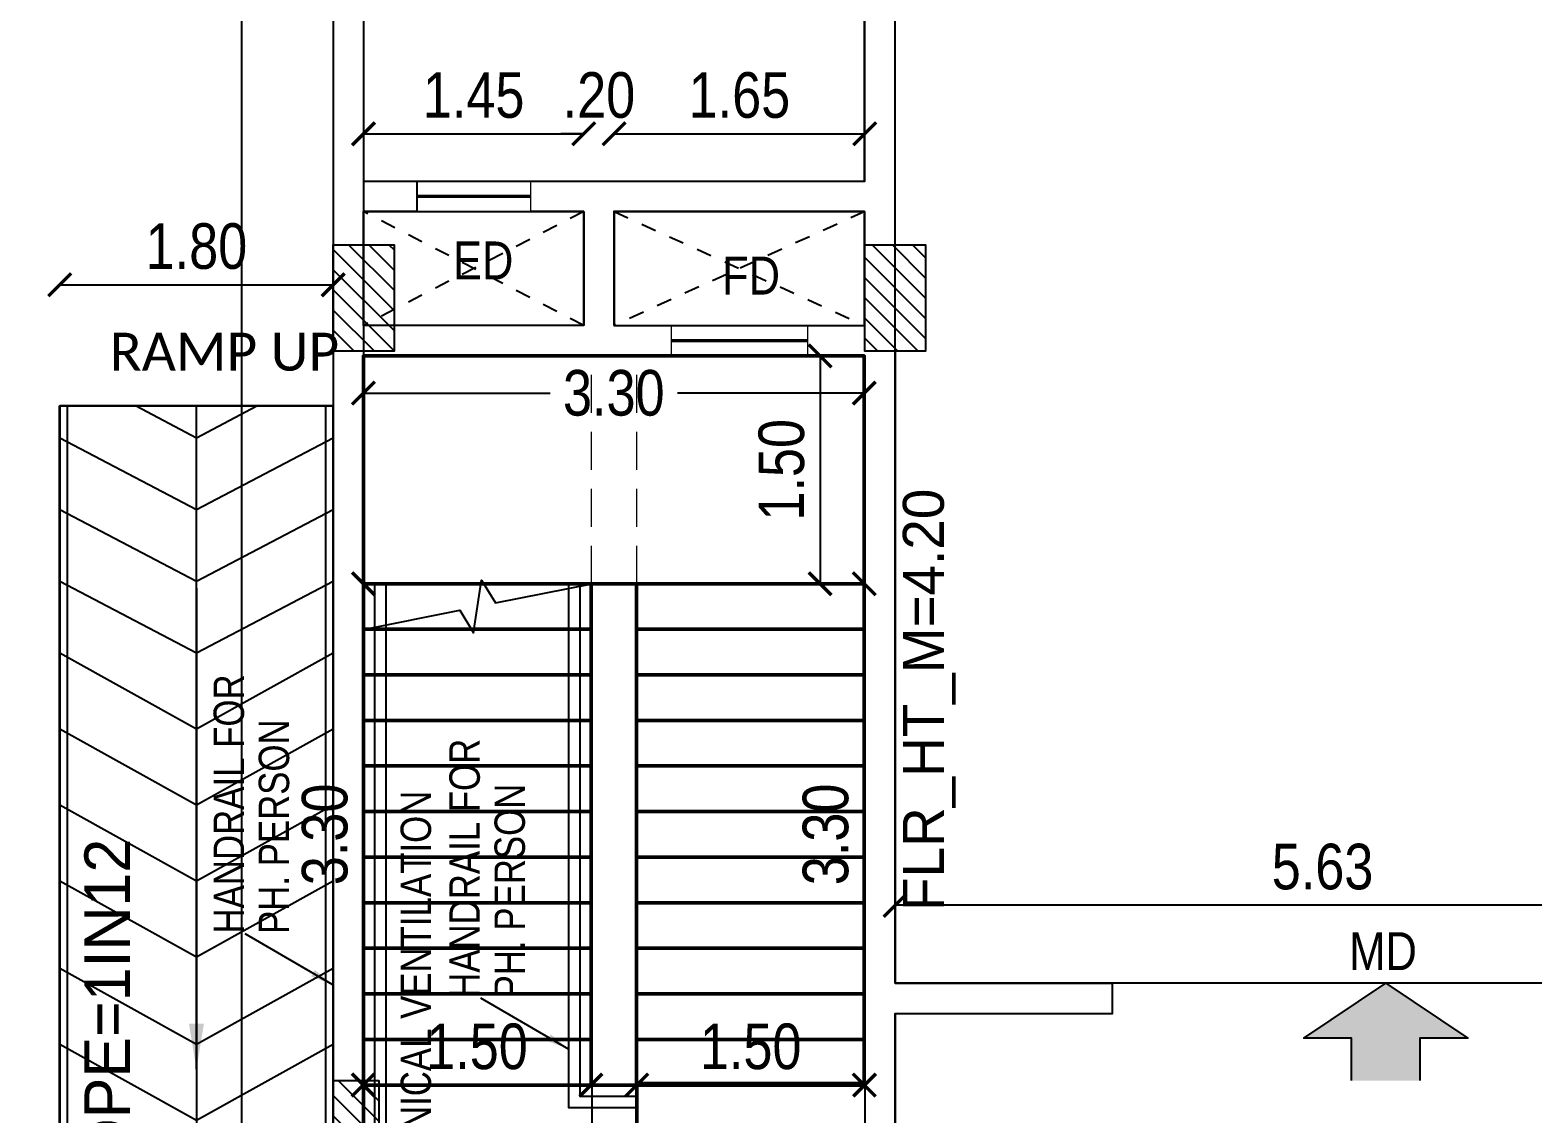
# Model space of a CAD drawing. Header units: metres. Extents: x 385023 to 385532, y 1408468 to 1408621.
# Drawn here: x 385307.91 to 385317.8, y 1408486.11 to 1408493.24 of the extents above; entities that cross this region are included whole.
import ezdxf
from ezdxf.enums import TextEntityAlignment as Align

# ---------------------------------------------------------------- set-up
doc = ezdxf.new("R2010")
doc.units = ezdxf.units.M
doc.header["$MEASUREMENT"] = 0
doc.linetypes.add('( Hidden )', pattern=[0.375, 0.25, -0.125])
doc.linetypes.add('DASHED', pattern=[0.75, 0.5, -0.25])
for name, color, linetype, lineweight in [('BLK_1_DA_RAMP_1', 7, 'Continuous', 25), ('BLK_1_FLR_0_ROOF_AREA', 7, 'Continuous', 25), ('BLK_1_FLR_0_STAIR_1', 7, 'Continuous', 50), ('BLK_1_FLR_0_STAIR_1_FLIGHT_1', 7, 'Continuous', 50), ('BLK_1_FLR_0_STAIR_1_FLIGHT_2', 7, 'Continuous', 50), ('BLK_1_FLR_0_STAIR_1_LANDING_1', 7, 'Continuous', 50), ('MEP INPUT', 3, 'Continuous', 0)]:
    doc.layers.add(name, color=color, linetype=linetype, lineweight=lineweight)
for name, color, linetype in [('BLK_1_FLR_0_AC_ROOM_1', 7, 'Continuous'), ('BLK_1_FLR_0_BLT_UP_AREA', 7, 'Continuous'), ('BLK_1_FLR_0_BLT_UP_AREA_DEDUCT', 7, 'Continuous'), ('BLK_1_FLR_0_CARPET_AREA', 7, 'Continuous'), ('S-COLUMN', 6, 'Continuous'), ('S-COLUMN HATCH', 8, 'Continuous')]:
    doc.layers.add(name, color=color, linetype=linetype)
doc.styles.add('CEN-GOT', font='ARIALN.TTF')
doc.styles.add('CGR', font='ARIALNB.TTF')
doc.styles.add('DE', font='romai___.ttf', dxfattribs={"height": 1.75})
doc.styles.add('RIA-AP', font='ARIALN.TTF')
doc.dimstyles.new('RIA-AP', dxfattribs={"dimtxt": 0.3, "dimasz": 0.15, "dimexe": 0, "dimexo": 1, "dimgap": 0.1, "dimtad": 1, "dimzin": 4, "dimdsep": 46, "dimtxsty": 'RIA-AP', "dimblk": 'ARCHTICK', "dimcen": 0.09, "dimse1": 1, "dimse2": 1, "dimclrd": 8, "dimclre": 8, "dimclrt": 4, "dimazin": 0, "dimtfac": 1, "dimtix": 1, "dimtofl": 0, "dimtmove": 2, "dimatfit": 3, "dimfxl": 0, "dimtolj": 1, "dimtzin": 0, "dimarcsym": 0})
doc.dimstyles.get("Standard").update_dxf_attribs({"dimtxt": 0.25, "dimasz": 0.18, "dimexe": 0.18, "dimexo": 0.0625, "dimgap": 0.1, "dimtad": 1, "dimtoh": 1, "dimzin": 0, "dimdsep": 46, "dimtxsty": 'CGR', "dimblk": 'ARCHTICK', "dimcen": 0.09, "dimse1": 1, "dimse2": 1, "dimclrd": 1, "dimclrt": 3, "dimaunit": 1, "dimadec": 3, "dimazin": 0, "dimtfac": 1, "dimtix": 1, "dimtofl": 0, "dimtmove": 0, "dimatfit": 3, "dimfxl": 0, "dimtolj": 1, "dimtzin": 0, "dimarcsym": 0})
pattern_1 = [(135, (375052.11474, 1409514.67969), (-0.06629126074, -0.06629126074), [])]

# ---------------------------------------------------------------- blocks, each defined once
blk = doc.blocks.new('grid')
at = {"layer": 'S-COLUMN HATCH'}
h = blk.add_hatch(dxfattribs=at)
h.set_pattern_fill('ANSI31', color=256, scale=0.75, angle=90, style=0)
h.set_pattern_definition(pattern_1)
h.paths.add_polyline_path([(391749.5529, 1408539.9142), (391749.5529, 1408539.2142), (391749.9529, 1408539.2142), (391749.9529, 1408539.9142)])
h = blk.add_hatch(dxfattribs=at)
h.set_pattern_fill('ANSI31', color=256, scale=0.75, angle=90, style=0)
h.set_pattern_definition(pattern_1)
h.paths.add_polyline_path([(391753.0525, 1408539.9142), (391753.0525, 1408539.2142), (391753.4525, 1408539.2142), (391753.4525, 1408539.9142)])
h = blk.add_hatch(dxfattribs=at)
h.set_pattern_fill('ANSI31', color=256, scale=0.75, angle=90, style=0)
h.set_pattern_definition(pattern_1)
h.paths.add_polyline_path([(391749.5529, 1408531.6535), (391749.5529, 1408534.4135), (391749.8529, 1408534.4135), (391749.8529, 1408531.6535)])
at = {"layer": 'S-COLUMN', "ltscale": 5}
for points in [[(391749.5529, 1408539.9142), (391749.9529, 1408539.9142), (391749.9529, 1408539.2142), (391749.5529, 1408539.2142)], [(391753.0525, 1408539.9142), (391753.4525, 1408539.9142), (391753.4525, 1408539.2142), (391753.0525, 1408539.2142)], [(391749.8529, 1408534.4135), (391749.8529, 1408531.6535), (391749.5529, 1408531.6535), (391749.5529, 1408534.4135)]]:
    blk.add_lwpolyline(points, close=True, dxfattribs=at)
blk = doc.blocks.new('A$C18F30ADD')
at = {"layer": 'MEP INPUT', "color": 2, "lineweight": 0}
blk.add_lwpolyline([(-0.0098, 0.9), (0.1902, 0.9), (0.1902, 0), (-0.0098, 0)], close=True, dxfattribs=at)
at = {"layer": 'MEP INPUT', "lineweight": 0, "const_width": 0.02}
blk.add_lwpolyline([(0.0902, 0.9), (0.0902, 0)], dxfattribs=at)
blk = doc.blocks.new('A$C6B3522BB')
at = {"layer": 'MEP INPUT', "color": 2, "lineweight": 0}
blk.add_lwpolyline([(-0.01, 0.2), (-0.01, 0), (-0.7598, 0), (-0.7598, 0.2)], close=True, dxfattribs=at)
at = {"layer": 'MEP INPUT', "lineweight": 0, "const_width": 0.02}
blk.add_lwpolyline([(-0.01, 0.1), (-0.7598, 0.1)], dxfattribs=at)
blk = doc.blocks.new('_ArchTick')
at = {"color": 0, "linetype": 'ByBlock', "const_width": 0.15}
blk.add_lwpolyline([(-0.5, -0.5), (0.5, 0.5)], dxfattribs=at)
blk = doc.blocks.new('A$C736D5789-flat-2')
blk.add_hatch(color=104).paths.add_polyline_path([(0.0067, 0.302), (0.3217, 0.302), (-0.2183, 0.6631), (-0.7583, 0.302), (-0.4433, 0.302), (-0.4433, 0.0224), (0.0067, 0.0224)])
at = {"color": 43, "linetype": 'Continuous'}
blk.add_lwpolyline([(0.0067, 0.0224), (0.0067, 0.302), (0.3217, 0.302), (-0.2183, 0.6631), (-0.7583, 0.302), (-0.4433, 0.302), (-0.4433, 0.0224)], dxfattribs=at)
blk = doc.blocks.new('*D144')
at = {"color": 8, "lineweight": -2}
blk.add_line((385307.5861, 1408483.5648), (385307.5861, 1408490.7648), dxfattribs=at)
at = {"layer": 'Defpoints', "color": 0}
for p in [(385307.5861, 1408490.7648), (385308.1028, 1408490.7648), (385308.1028, 1408483.5648)]:
    blk.add_point(p, dxfattribs=at)
at = {"color": 8, "lineweight": -2, "xscale": 0.15, "yscale": 0.15, "zscale": 0.15}
for p, rotation in [((385307.5861, 1408490.7648), 90), ((385307.5861, 1408483.5648), 270)]:
    blk.add_blockref('_ArchTick', p, dxfattribs=dict(at, rotation=rotation))
at = {"color": 4, "insert": (385307.333, 1408487.1648), "char_height": 0.3, "attachment_point": 5, "rotation": 90, "style": 'RIA-AP'}
blk.add_mtext('\\A1;7.20', dxfattribs=at)
blk = doc.blocks.new('*D212')
at = {"color": 8, "lineweight": -2}
blk.add_line((385306.712, 1408501.8748), (385306.712, 1408492.2448), dxfattribs=at)
at = {"layer": 'Defpoints', "color": 0}
for p in [(385310.1028, 1408501.8748), (385306.712, 1408492.2448), (385310.1028, 1408492.2448)]:
    blk.add_point(p, dxfattribs=at)
at = {"color": 8, "lineweight": -2, "xscale": 0.15, "yscale": 0.15, "zscale": 0.15}
for p, rotation in [((385306.712, 1408501.8748), 90), ((385306.712, 1408492.2448), 270)]:
    blk.add_blockref('_ArchTick', p, dxfattribs=dict(at, rotation=rotation))
at = {"color": 4, "insert": (385306.4588, 1408497.0598), "char_height": 0.3, "attachment_point": 5, "rotation": 90, "style": 'RIA-AP'}
blk.add_mtext('\\A1;9.63', dxfattribs=at)
blk = doc.blocks.new('*D213')
at = {"color": 8, "lineweight": -2}
for p, q in [((385306.712, 1408492.2448), (385306.712, 1408492.3948)), ((385306.712, 1408492.0448), (385306.712, 1408491.8948))]:
    blk.add_line(p, q, dxfattribs=at)
at = {"layer": 'Defpoints', "color": 0}
for p in [(385310.1028, 1408492.2448), (385306.712, 1408492.0448), (385310.1028, 1408492.0448)]:
    blk.add_point(p, dxfattribs=at)
at = {"color": 8, "lineweight": -2, "xscale": 0.15, "yscale": 0.15, "zscale": 0.15}
for p, rotation in [((385306.712, 1408492.2448), 270), ((385306.712, 1408492.0448), 90)]:
    blk.add_blockref('_ArchTick', p, dxfattribs=dict(at, rotation=rotation))
at = {"color": 4, "insert": (385306.4588, 1408492.1448), "char_height": 0.3, "attachment_point": 5, "rotation": 90, "style": 'RIA-AP'}
blk.add_mtext('\\A1;.20', dxfattribs=at)
blk = doc.blocks.new('*D214')
at = {"color": 8, "lineweight": -2}
blk.add_line((385306.712, 1408492.0448), (385306.712, 1408491.2948), dxfattribs=at)
at = {"layer": 'Defpoints', "color": 0}
for p in [(385310.1028, 1408492.0448), (385306.712, 1408491.2948), (385310.1028, 1408491.2948)]:
    blk.add_point(p, dxfattribs=at)
at = {"color": 8, "lineweight": -2, "xscale": 0.15, "yscale": 0.15, "zscale": 0.15}
for p, rotation in [((385306.712, 1408492.0448), 90), ((385306.712, 1408491.2948), 270)]:
    blk.add_blockref('_ArchTick', p, dxfattribs=dict(at, rotation=rotation))
at = {"color": 4, "insert": (385306.4594, 1408491.6698), "char_height": 0.3, "attachment_point": 5, "rotation": 90, "style": 'RIA-AP'}
blk.add_mtext('\\A1;.75', dxfattribs=at)
blk = doc.blocks.new('*D215')
at = {"color": 8, "lineweight": -2}
for p, q in [((385306.712, 1408491.2948), (385306.712, 1408491.4448)), ((385306.712, 1408491.0948), (385306.712, 1408490.9448))]:
    blk.add_line(p, q, dxfattribs=at)
at = {"layer": 'Defpoints', "color": 0}
for p in [(385310.1028, 1408491.2948), (385306.712, 1408491.0948), (385310.1028, 1408491.0948)]:
    blk.add_point(p, dxfattribs=at)
at = {"color": 8, "lineweight": -2, "xscale": 0.15, "yscale": 0.15, "zscale": 0.15}
for p, rotation in [((385306.712, 1408491.2948), 270), ((385306.712, 1408491.0948), 90)]:
    blk.add_blockref('_ArchTick', p, dxfattribs=dict(at, rotation=rotation))
at = {"color": 4, "insert": (385306.4588, 1408491.1948), "char_height": 0.3, "attachment_point": 5, "rotation": 90, "style": 'RIA-AP'}
blk.add_mtext('\\A1;.20', dxfattribs=at)
blk = doc.blocks.new('*D216')
at = {"color": 8, "lineweight": -2}
blk.add_line((385306.712, 1408491.0948), (385306.712, 1408484.7952), dxfattribs=at)
at = {"layer": 'Defpoints', "color": 0}
for p in [(385310.1028, 1408491.0948), (385306.712, 1408484.7952), (385310.1028, 1408484.7952)]:
    blk.add_point(p, dxfattribs=at)
at = {"color": 8, "lineweight": -2, "xscale": 0.15, "yscale": 0.15, "zscale": 0.15}
for p, rotation in [((385306.712, 1408491.0948), 90), ((385306.712, 1408484.7952), 270)]:
    blk.add_blockref('_ArchTick', p, dxfattribs=dict(at, rotation=rotation))
at = {"color": 4, "insert": (385306.4588, 1408487.945), "char_height": 0.3, "attachment_point": 5, "rotation": 90, "style": 'RIA-AP'}
blk.add_mtext('\\A1;6.30', dxfattribs=at)
blk = doc.blocks.new('*D219')
at = {"color": 8, "lineweight": -2}
blk.add_line((385310.1028, 1408492.5565), (385311.5526, 1408492.5565), dxfattribs=at)
at = {"layer": 'Defpoints', "color": 0}
for p in [(385311.5526, 1408492.5565), (385310.1028, 1408492.0448), (385311.5526, 1408492.0448)]:
    blk.add_point(p, dxfattribs=at)
at = {"color": 8, "lineweight": -2, "xscale": 0.15, "yscale": 0.15, "zscale": 0.15, "rotation": 180}
blk.add_blockref('_ArchTick', (385310.1028, 1408492.5565), dxfattribs=at)
at = {"color": 8, "lineweight": -2, "xscale": 0.15, "yscale": 0.15, "zscale": 0.15}
blk.add_blockref('_ArchTick', (385311.5526, 1408492.5565), dxfattribs=at)
at = {"color": 4, "insert": (385310.8277, 1408492.8097), "char_height": 0.3, "attachment_point": 5, "style": 'RIA-AP'}
blk.add_mtext('\\A1;1.45', dxfattribs=at)
blk = doc.blocks.new('*D220')
at = {"color": 8, "lineweight": -2}
for p, q in [((385311.5526, 1408492.5565), (385311.4026, 1408492.5565)), ((385311.7526, 1408492.5565), (385311.9026, 1408492.5565))]:
    blk.add_line(p, q, dxfattribs=at)
at = {"layer": 'Defpoints', "color": 0}
for p in [(385311.7526, 1408492.5565), (385311.5526, 1408492.0448), (385311.7526, 1408492.0448)]:
    blk.add_point(p, dxfattribs=at)
at = {"color": 8, "lineweight": -2, "xscale": 0.15, "yscale": 0.15, "zscale": 0.15}
blk.add_blockref('_ArchTick', (385311.5526, 1408492.5565), dxfattribs=at)
at = {"color": 8, "lineweight": -2, "xscale": 0.15, "yscale": 0.15, "zscale": 0.15, "rotation": 180}
blk.add_blockref('_ArchTick', (385311.7526, 1408492.5565), dxfattribs=at)
at = {"color": 4, "insert": (385311.6526, 1408492.8097), "char_height": 0.3, "attachment_point": 5, "style": 'RIA-AP'}
blk.add_mtext('\\A1;.20', dxfattribs=at)
blk = doc.blocks.new('*D221')
at = {"color": 8, "lineweight": -2}
blk.add_line((385311.7526, 1408492.5565), (385313.4024, 1408492.5565), dxfattribs=at)
at = {"layer": 'Defpoints', "color": 0}
for p in [(385313.4024, 1408492.5565), (385311.7526, 1408492.0448), (385313.4024, 1408492.0448)]:
    blk.add_point(p, dxfattribs=at)
at = {"color": 8, "lineweight": -2, "xscale": 0.15, "yscale": 0.15, "zscale": 0.15, "rotation": 180}
blk.add_blockref('_ArchTick', (385311.7526, 1408492.5565), dxfattribs=at)
at = {"color": 8, "lineweight": -2, "xscale": 0.15, "yscale": 0.15, "zscale": 0.15}
blk.add_blockref('_ArchTick', (385313.4024, 1408492.5565), dxfattribs=at)
at = {"color": 4, "insert": (385312.5775, 1408492.8097), "char_height": 0.3, "attachment_point": 5, "style": 'RIA-AP'}
blk.add_mtext('\\A1;1.65', dxfattribs=at)
blk = doc.blocks.new('*D223')
at = {"color": 8, "lineweight": -2}
blk.add_line((385319.2303, 1408487.4781), (385313.6024, 1408487.4781), dxfattribs=at)
at = {"layer": 'Defpoints', "color": 0}
for p in [(385313.6024, 1408487.4781), (385313.6024, 1408486.7648), (385319.2303, 1408486.7648)]:
    blk.add_point(p, dxfattribs=at)
at = {"color": 8, "lineweight": -2, "xscale": 0.15, "yscale": 0.15, "zscale": 0.15, "rotation": 180}
blk.add_blockref('_ArchTick', (385313.6024, 1408487.4781), dxfattribs=at)
at = {"color": 8, "lineweight": -2, "xscale": 0.15, "yscale": 0.15, "zscale": 0.15}
blk.add_blockref('_ArchTick', (385319.2303, 1408487.4781), dxfattribs=at)
at = {"color": 4, "insert": (385316.4163, 1408487.7313), "char_height": 0.3, "attachment_point": 5, "style": 'RIA-AP'}
blk.add_mtext('\\A1;5.63', dxfattribs=at)
blk = doc.blocks.new('*D402')
at = {"color": 8, "lineweight": -2}
blk.add_line((385305.6655, 1408483.5648), (385305.6655, 1408529.9648), dxfattribs=at)
at = {"layer": 'Defpoints', "color": 0}
for p in [(385305.6655, 1408529.9648), (385309.9037, 1408529.9648, 63.957), (385309.9028, 1408483.5648)]:
    blk.add_point(p, dxfattribs=at)
at = {"color": 8, "lineweight": -2, "xscale": 0.15, "yscale": 0.15, "zscale": 0.15}
for p, rotation in [((385305.6655, 1408529.9648), 90), ((385305.6655, 1408483.5648), 270)]:
    blk.add_blockref('_ArchTick', p, dxfattribs=dict(at, rotation=rotation))
at = {"color": 4, "insert": (385305.4123, 1408506.7648), "char_height": 0.3, "attachment_point": 5, "rotation": 90, "style": 'RIA-AP'}
blk.add_mtext('\\A1;46.40', dxfattribs=at)
blk = doc.blocks.new('*D554')
at = {"color": 8, "lineweight": -2}
blk.add_line((385308.1028, 1408491.5623), (385309.9028, 1408491.5623), dxfattribs=at)
at = {"layer": 'Defpoints', "color": 0}
for p in [(385309.9028, 1408491.5623), (385308.1028, 1408490.7648), (385309.9028, 1408490.7648)]:
    blk.add_point(p, dxfattribs=at)
at = {"color": 8, "lineweight": -2, "xscale": 0.15, "yscale": 0.15, "zscale": 0.15, "rotation": 180}
blk.add_blockref('_ArchTick', (385308.1028, 1408491.5623), dxfattribs=at)
at = {"color": 8, "lineweight": -2, "xscale": 0.15, "yscale": 0.15, "zscale": 0.15}
blk.add_blockref('_ArchTick', (385309.9028, 1408491.5623), dxfattribs=at)
at = {"color": 4, "insert": (385309.0028, 1408491.8154), "char_height": 0.3, "attachment_point": 5, "style": 'RIA-AP'}
blk.add_mtext('\\A1;1.80', dxfattribs=at)
blk = doc.blocks.new('*D704')
at = {"layer": 'BLK_1_FLR_0_STAIR_1_LANDING_1', "color": 8, "lineweight": -2}
blk.add_line((385313.1084, 1408491.0949), (385313.1084, 1408489.5948), dxfattribs=at)
at = {"layer": 'Defpoints', "color": 0}
for p in [(385310.1018, 1408491.0949), (385310.1018, 1408489.5948), (385313.1084, 1408489.5948)]:
    blk.add_point(p, dxfattribs=at)
at = {"layer": 'BLK_1_FLR_0_STAIR_1_LANDING_1', "color": 8, "lineweight": -2, "xscale": 0.15, "yscale": 0.15, "zscale": 0.15}
for p, rotation in [((385313.1084, 1408491.0949), 90), ((385313.1084, 1408489.5948), 270)]:
    blk.add_blockref('_ArchTick', p, dxfattribs=dict(at, rotation=rotation))
at = {"layer": 'BLK_1_FLR_0_STAIR_1_LANDING_1', "color": 0, "insert": (385312.8552, 1408490.3448), "char_height": 0.3, "attachment_point": 5, "rotation": 90, "style": 'RIA-AP'}
blk.add_mtext('\\A1;1.50', dxfattribs=at)
blk = doc.blocks.new('*D705')
at = {"layer": 'BLK_1_FLR_0_STAIR_1_LANDING_1', "color": 8, "lineweight": -2}
for p, q in [((385310.1018, 1408490.8496), (385311.3314, 1408490.8496)), ((385313.3992, 1408490.8496), (385312.1696, 1408490.8496))]:
    blk.add_line(p, q, dxfattribs=at)
at = {"layer": 'Defpoints', "color": 0}
for p in [(385310.1018, 1408491.0949), (385313.3992, 1408491.0949), (385313.3992, 1408490.8496)]:
    blk.add_point(p, dxfattribs=at)
at = {"layer": 'BLK_1_FLR_0_STAIR_1_LANDING_1', "color": 8, "lineweight": -2, "xscale": 0.15, "yscale": 0.15, "zscale": 0.15, "rotation": 180}
blk.add_blockref('_ArchTick', (385310.1018, 1408490.8496), dxfattribs=at)
at = {"layer": 'BLK_1_FLR_0_STAIR_1_LANDING_1', "color": 8, "lineweight": -2, "xscale": 0.15, "yscale": 0.15, "zscale": 0.15}
blk.add_blockref('_ArchTick', (385313.3992, 1408490.8496), dxfattribs=at)
at = {"layer": 'BLK_1_FLR_0_STAIR_1_LANDING_1', "color": 0, "insert": (385311.7505, 1408490.8496), "char_height": 0.3, "attachment_point": 5, "style": 'RIA-AP'}
blk.add_mtext('\\A1;3.30', dxfattribs=at)
blk = doc.blocks.new('*D706')
at = {"layer": 'BLK_1_FLR_0_STAIR_1_FLIGHT_2', "color": 8, "lineweight": -2}
blk.add_line((385313.3992, 1408489.5948), (385313.3992, 1408486.2953), dxfattribs=at)
at = {"layer": 'Defpoints', "color": 0}
for p in [(385313.3992, 1408489.5948), (385313.3992, 1408486.2953), (385313.3992, 1408486.2953)]:
    blk.add_point(p, dxfattribs=at)
at = {"layer": 'BLK_1_FLR_0_STAIR_1_FLIGHT_2', "color": 8, "lineweight": -2, "xscale": 0.15, "yscale": 0.15, "zscale": 0.15}
for p, rotation in [((385313.3992, 1408489.5948), 90), ((385313.3992, 1408486.2953), 270)]:
    blk.add_blockref('_ArchTick', p, dxfattribs=dict(at, rotation=rotation))
at = {"layer": 'BLK_1_FLR_0_STAIR_1_FLIGHT_2', "color": 0, "insert": (385313.146, 1408487.945), "char_height": 0.3, "attachment_point": 5, "rotation": 90, "style": 'RIA-AP'}
blk.add_mtext('\\A1;3.30', dxfattribs=at)
blk = doc.blocks.new('*D707')
at = {"layer": 'BLK_1_FLR_0_STAIR_1_FLIGHT_2', "color": 8, "lineweight": -2}
blk.add_line((385313.4015, 1408486.2948), (385311.9015, 1408486.2948), dxfattribs=at)
at = {"layer": 'Defpoints', "color": 0}
for p in [(385311.9015, 1408486.2953), (385311.9015, 1408486.2948), (385313.4015, 1408486.2953)]:
    blk.add_point(p, dxfattribs=at)
at = {"layer": 'BLK_1_FLR_0_STAIR_1_FLIGHT_2', "color": 8, "lineweight": -2, "xscale": 0.15, "yscale": 0.15, "zscale": 0.15, "rotation": 180}
blk.add_blockref('_ArchTick', (385311.9015, 1408486.2948), dxfattribs=at)
at = {"layer": 'BLK_1_FLR_0_STAIR_1_FLIGHT_2', "color": 8, "lineweight": -2, "xscale": 0.15, "yscale": 0.15, "zscale": 0.15}
blk.add_blockref('_ArchTick', (385313.4015, 1408486.2948), dxfattribs=at)
at = {"layer": 'BLK_1_FLR_0_STAIR_1_FLIGHT_2', "color": 0, "insert": (385312.6515, 1408486.5479), "char_height": 0.3, "attachment_point": 5, "style": 'RIA-AP'}
blk.add_mtext('\\A1;1.50', dxfattribs=at)
blk = doc.blocks.new('*D685')
at = {"layer": 'BLK_1_FLR_0_STAIR_1_FLIGHT_1', "color": 8, "lineweight": -2}
blk.add_line((385310.102, 1408489.5948), (385310.102, 1408486.2953), dxfattribs=at)
at = {"layer": 'Defpoints', "color": 0}
for p in [(385310.102, 1408489.5948), (385310.102, 1408486.2953), (385310.102, 1408486.2953)]:
    blk.add_point(p, dxfattribs=at)
at = {"layer": 'BLK_1_FLR_0_STAIR_1_FLIGHT_1', "color": 8, "lineweight": -2, "xscale": 0.15, "yscale": 0.15, "zscale": 0.15}
for p, rotation in [((385310.102, 1408489.5948), 90), ((385310.102, 1408486.2953), 270)]:
    blk.add_blockref('_ArchTick', p, dxfattribs=dict(at, rotation=rotation))
at = {"layer": 'BLK_1_FLR_0_STAIR_1_FLIGHT_1', "color": 0, "insert": (385309.8488, 1408487.945), "char_height": 0.3, "attachment_point": 5, "rotation": 90, "style": 'RIA-AP'}
blk.add_mtext('\\A1;3.30', dxfattribs=at)
blk = doc.blocks.new('*D686')
at = {"layer": 'BLK_1_FLR_0_STAIR_1_FLIGHT_1', "color": 8, "lineweight": -2}
blk.add_line((385310.0997, 1408486.2948), (385311.5997, 1408486.2948), dxfattribs=at)
at = {"layer": 'Defpoints', "color": 0}
for p in [(385310.0997, 1408486.2953), (385311.5997, 1408486.2953), (385311.5997, 1408486.2948)]:
    blk.add_point(p, dxfattribs=at)
at = {"layer": 'BLK_1_FLR_0_STAIR_1_FLIGHT_1', "color": 8, "lineweight": -2, "xscale": 0.15, "yscale": 0.15, "zscale": 0.15, "rotation": 180}
blk.add_blockref('_ArchTick', (385310.0997, 1408486.2948), dxfattribs=at)
at = {"layer": 'BLK_1_FLR_0_STAIR_1_FLIGHT_1', "color": 8, "lineweight": -2, "xscale": 0.15, "yscale": 0.15, "zscale": 0.15}
blk.add_blockref('_ArchTick', (385311.5997, 1408486.2948), dxfattribs=at)
at = {"layer": 'BLK_1_FLR_0_STAIR_1_FLIGHT_1', "color": 0, "insert": (385310.8497, 1408486.5479), "char_height": 0.3, "attachment_point": 5, "style": 'RIA-AP'}
blk.add_mtext('\\A1;1.50', dxfattribs=at)
blk = doc.blocks.new('*D700')
at = {"layer": 'BLK_1_DA_RAMP_1', "color": 8, "lineweight": -2}
blk.add_line((385307.2646, 1408483.565), (385307.2646, 1408490.7648), dxfattribs=at)
at = {"layer": 'Defpoints', "color": 0}
for p in [(385307.2646, 1408490.7648), (385308.1018, 1408490.7648), (385308.1018, 1408483.565)]:
    blk.add_point(p, dxfattribs=at)
at = {"layer": 'BLK_1_DA_RAMP_1', "color": 8, "lineweight": -2, "xscale": 0.15, "yscale": 0.15, "zscale": 0.15}
for p, rotation in [((385307.2646, 1408490.7648), 90), ((385307.2646, 1408483.565), 270)]:
    blk.add_blockref('_ArchTick', p, dxfattribs=dict(at, rotation=rotation))
at = {"layer": 'BLK_1_DA_RAMP_1', "color": 0, "insert": (385307.0115, 1408487.1649), "char_height": 0.3, "attachment_point": 5, "rotation": 90, "style": 'RIA-AP'}
blk.add_mtext('\\A1;7.20', dxfattribs=at)
blk = doc.blocks.new('A$C7F8D7752')
blk.add_leader([(-0.15, 0.237, 0.0252), (-0.7267, 0.5707, 0.0252)], dimstyle='RIA-AP')

msp = doc.modelspace()

# ---------------------------------------------------------------- linework, layer by layer
at = {"color": 8, "linetype": 'DASHED', "ltscale": 0.05}
for p, q in [((385311.5526, 1408491.2948, 0.0252), (385310.1028, 1408492.0448, 0.0252)), ((385311.5526, 1408492.0448, 0.0252), (385310.1028, 1408491.2948, 0.0252)), ((385313.4024, 1408492.0448, 0.0252), (385311.7526, 1408491.2948, 0.0252)), ((385311.7526, 1408492.0448, 0.0252), (385313.4024, 1408491.2948, 0.0252))]:
    msp.add_line(p, q, dxfattribs=at)
for p, q in [((385311.5526, 1408492.0448, 0.0252), (385311.2026, 1408492.0448, 0.0252)), ((385311.5526, 1408492.0448, 0.0252), (385311.5526, 1408491.2948, 0.0252)), ((385311.7526, 1408492.0448, 0.0252), (385311.7526, 1408491.2948, 0.0252)), ((385311.7526, 1408492.0448, 0.0252), (385313.4024, 1408492.0448, 0.0252)), ((385313.4024, 1408491.2948, 0.0252), (385313.4024, 1408492.0448, 0.0252)), ((385311.5526, 1408491.2948, 0.0252), (385310.1028, 1408491.2948, 0.0252)), ((385311.7526, 1408491.2948, 0.0252), (385313.4024, 1408491.2948, 0.0252)), ((385310.1028, 1408491.0948, 0.0252), (385313.4024, 1408491.0948, 0.0252)), ((385311.6028, 1408489.5948, 0.0252), (385310.1028, 1408489.5948, 0.0252)), ((385310.1051, 1408489.2953, 0.0252), (385311.6051, 1408489.2953, 0.0252)), ((385310.1051, 1408488.9953, 0.0252), (385311.6051, 1408488.9953, 0.0252)), ((385310.1051, 1408488.6953, 0.0252), (385311.6051, 1408488.6953, 0.0252)), ((385310.1051, 1408488.3953, 0.0252), (385311.6051, 1408488.3953, 0.0252)), ((385310.1051, 1408488.0953, 0.0252), (385311.6051, 1408488.0953, 0.0252)), ((385310.1051, 1408487.7953, 0.0252), (385311.6051, 1408487.7953, 0.0252)), ((385310.1051, 1408487.4953, 0.0252), (385311.6051, 1408487.4953, 0.0252)), ((385310.1051, 1408487.1953, 0.0252), (385311.6051, 1408487.1953, 0.0252)), ((385315.0328, 1408486.7648, 0.0252), (385315.0328, 1408486.9648, 0.0252)), ((385310.1051, 1408486.8953, 0.0252), (385311.6051, 1408486.8953, 0.0252)), ((385310.1051, 1408486.5953, 0.0252), (385311.6051, 1408486.5953, 0.0252)), ((385310.1051, 1408486.2953, 0.0252), (385311.6051, 1408486.2953, 0.0252)), ((385311.6051, 1408486.2953, 0.0252), (385311.6051, 1408484.7953, 0.0252)), ((385311.9051, 1408486.2953, 0.0252), (385311.9051, 1408484.7953, 0.0252))]:
    msp.add_line(p, q)
at = {"color": 1, "linetype": '( Hidden )', "lineweight": 5}
for p, q in [((385311.6028, 1408489.5949, 0.0252), (385311.6028, 1408491.0949, 0.0252)), ((385311.9024, 1408489.5948, 0.0252), (385311.9024, 1408491.0948, 0.0252)), ((385311.9024, 1408489.5948, 0.0252), (385313.4024, 1408489.5948, 0.0252)), ((385311.9024, 1408489.2948, 0.0252), (385313.4024, 1408489.2948, 0.0252)), ((385311.9024, 1408488.9948, 0.0252), (385313.4024, 1408488.9948, 0.0252)), ((385311.9024, 1408488.6948, 0.0252), (385313.4024, 1408488.6948, 0.0252)), ((385311.9024, 1408488.3948, 0.0252), (385313.4024, 1408488.3948, 0.0252)), ((385311.9024, 1408488.0948, 0.0252), (385313.4024, 1408488.0948, 0.0252)), ((385311.9024, 1408487.7948, 0.0252), (385313.4024, 1408487.7948, 0.0252)), ((385311.9024, 1408487.4948, 0.0252), (385313.4024, 1408487.4948, 0.0252)), ((385311.9024, 1408487.1948, 0.0252), (385313.4024, 1408487.1948, 0.0252)), ((385311.9024, 1408486.8948, 0.0252), (385313.4024, 1408486.8948, 0.0252)), ((385311.9024, 1408486.5948, 0.0252), (385313.4024, 1408486.5948, 0.0252)), ((385311.9024, 1408486.2948, 0.0252), (385313.4024, 1408486.2948, 0.0252))]:
    msp.add_line(p, q, dxfattribs=at)
at = {"color": 8}
msp.add_line((385309.0028, 1408489.5648, 0.0252), (385309.0028, 1408483.5648, 0.0252), dxfattribs=at)
at = {"color": 2, "ltscale": 0.2, "elevation": 0.0252}
msp.add_lwpolyline([(385309.3028, 1408530.5648), (385390.0028, 1408530.5648), (385390.0028, 1408482.9648), (385309.3028, 1408482.9648)], close=True, dxfattribs=at)
at = {"elevation": 0.0252}
for points in [[(385312.8595, 1408529.9648), (385309.9028, 1408529.9648), (385309.9028, 1408483.5648), (385312.2024, 1408483.5648)], [(385310.1028, 1408501.8748), (385310.1028, 1408484.7952)], [(385311.2026, 1408492.2448), (385313.4024, 1408492.2448), (385313.4024, 1408500.3748)], [(385315.0328, 1408486.9648), (385313.6024, 1408486.9648), (385313.6024, 1408500.3748)], [(385310.1028, 1408492.2448), (385310.4528, 1408492.2448), (385310.4528, 1408492.0448), (385310.1028, 1408492.0448)], [(385313.4024, 1408491.0948), (385313.4024, 1408483.5648), (385315.0328, 1408483.5648)], [(385308.1528, 1408490.7648), (385308.1528, 1408483.5648)], [(385309.8528, 1408490.7648), (385309.8528, 1408483.5648)], [(385309.9028, 1408490.7648), (385309.9028, 1408483.5648)], [(385311.9051, 1408484.8703), (385310.1769, 1408484.8706), (385310.1769, 1408489.5953)], [(385311.9051, 1408484.9453), (385310.2519, 1408484.9456), (385310.2519, 1408489.5953)], [(385311.9051, 1408486.1453), (385311.4551, 1408486.1453), (385311.4551, 1408489.5953)], [(385311.9051, 1408486.2203), (385311.5301, 1408486.2203), (385311.5301, 1408489.5953)], [(385311.6028, 1408489.5948), (385311.6028, 1408486.2953), (385311.9024, 1408486.2953)], [(385315.0328, 1408486.9648), (385313.6024, 1408486.9648)], [(385315.0328, 1408486.7648), (385313.6024, 1408486.7648)], [(385313.6024, 1408486.7648), (385313.6024, 1408483.7648), (385315.0328, 1408483.7648)]]:
    msp.add_lwpolyline(points, dxfattribs=at)
msp.add_lwpolyline([(385308.1028, 1408483.5648), (385309.9028, 1408483.5648), (385309.9028, 1408490.7648), (385308.1028, 1408490.7648)], close=True, dxfattribs=at)
at = {"color": 8, "elevation": 0.0252}
for points in [[(385308.6054, 1408490.7648), (385309.0028, 1408490.5563), (385309.4001, 1408490.7648)], [(385308.1028, 1408490.5563), (385309.0028, 1408490.0843), (385309.9028, 1408490.5563)], [(385308.1028, 1408490.0843), (385309.0028, 1408489.6122), (385309.9028, 1408490.0843)], [(385308.1028, 1408489.6122), (385309.0028, 1408489.1401), (385309.9028, 1408489.6122)], [(385308.1028, 1408489.1401), (385309.0028, 1408488.6401), (385309.9028, 1408489.1401)], [(385308.1028, 1408488.6401), (385309.0028, 1408488.1401), (385309.9028, 1408488.6401)], [(385308.1028, 1408488.1401), (385309.0028, 1408487.6401), (385309.9028, 1408488.1401)], [(385308.1028, 1408487.6401), (385309.0028, 1408487.1401), (385309.9028, 1408487.6401)], [(385308.1028, 1408487.0648), (385309.0028, 1408486.5648), (385309.9028, 1408487.0648)], [(385308.1028, 1408486.5648), (385309.0028, 1408486.0648), (385309.9028, 1408486.5648)]]:
    msp.add_lwpolyline(points, dxfattribs=at)
at = {"linetype": 'Continuous', "elevation": 0.0252}
msp.add_lwpolyline([(385310.1028, 1408489.2937), (385310.7362, 1408489.4213), (385310.8274, 1408489.2714), (385310.8804, 1408489.6183), (385310.9715, 1408489.4684), (385311.6051, 1408489.5953)], dxfattribs=at)
at = {"color": 1, "linetype": '( Hidden )', "lineweight": 5, "elevation": 0.0252}
msp.add_lwpolyline([(385311.9024, 1408486.2953), (385311.9024, 1408489.5948), (385311.6028, 1408489.5948)], dxfattribs=at)
at = {"color": 57, "elevation": 0.0252}
msp.add_lwpolyline([(385311.6051, 1408486.2953), (385311.9051, 1408486.2953)], dxfattribs=at)
at = {"layer": 'BLK_1_DA_RAMP_1', "color": 1, "elevation": 0.0252}
msp.add_lwpolyline([(385308.1018, 1408490.7648), (385309.9018, 1408490.7648), (385309.9018, 1408483.565), (385308.1018, 1408483.565)], close=True, dxfattribs=at)
at = {"layer": 'BLK_1_FLR_0_AC_ROOM_1', "color": 2, "elevation": 0.0252}
msp.add_lwpolyline([(385313.6024, 1408486.9648), (385313.6024, 1408502.0748), (385310.1018, 1408502.0748), (385310.1018, 1408519.5393), (385365.4244, 1408519.5393), (385365.4244, 1408522.7393), (385374.7923, 1408522.7393), (385374.7923, 1408483.7648), (385361.0664, 1408483.7648), (385361.0664, 1408487.4648), (385350.6664, 1408487.4648), (385350.6664, 1408483.7648), (385319.4293, 1408483.7648), (385319.4293, 1408486.9648)], close=True, dxfattribs=at)
at = {"layer": 'BLK_1_FLR_0_BLT_UP_AREA', "color": 13, "elevation": 0.0252}
msp.add_lwpolyline([(385309.9028, 1408483.5648), (385389.4028, 1408483.5648), (385389.4028, 1408529.9648), (385309.9028, 1408529.9648)], close=True, dxfattribs=at)
at = {"layer": 'BLK_1_FLR_0_BLT_UP_AREA_DEDUCT', "color": 13, "elevation": 0.0252}
for points in [[(385310.1018, 1408492.0448), (385311.5517, 1408492.0448), (385311.5517, 1408491.2948), (385310.1018, 1408491.2948)], [(385311.7517, 1408491.2948), (385313.4015, 1408491.2948), (385313.4015, 1408492.0448), (385311.7517, 1408492.0448)]]:
    msp.add_lwpolyline(points, close=True, dxfattribs=at)
at = {"layer": 'BLK_1_FLR_0_CARPET_AREA', "color": 13, "elevation": 0.0252}
msp.add_lwpolyline([(385310.1018, 1408510.1739), (385310.1018, 1408502.0748), (385313.6015, 1408502.0748), (385313.6015, 1408501.8748), (385310.1018, 1408501.8748), (385310.1018, 1408501.1301), (385310.5028, 1408501.1293), (385310.5028, 1408500.5301), (385310.1018, 1408500.5293), (385310.1018, 1408492.2448), (385313.4015, 1408492.2448), (385313.4015, 1408500.3748), (385313.6015, 1408500.3748), (385313.6015, 1408491.8255), (385313.8024, 1408491.8255), (385313.8024, 1408491.1255), (385313.6024, 1408491.1255), (385313.6024, 1408486.9648), (385315.0318, 1408486.9648), (385315.0318, 1408486.7648), (385313.6015, 1408486.7648), (385313.6024, 1408484.1648), (385313.8024, 1408484.1648)], dxfattribs=at)
at = {"layer": 'BLK_1_FLR_0_ROOF_AREA', "color": 54, "elevation": 0.0252}
msp.add_lwpolyline([(385309.9028, 1408483.5648), (385389.4028, 1408483.5648), (385389.4028, 1408529.9648), (385309.9028, 1408529.9648)], close=True, dxfattribs=at)
at = {"layer": 'BLK_1_FLR_0_STAIR_1', "color": 1, "elevation": 0.0252}
msp.add_lwpolyline([(385311.9018, 1408484.7953), (385310.1018, 1408484.7953), (385310.1018, 1408491.0949), (385313.3992, 1408491.0949), (385313.3992, 1408486.3048), (385311.8992, 1408486.3048), (385311.8992, 1408489.5948), (385311.602, 1408489.5948), (385311.602, 1408486.2953), (385311.9018, 1408486.2953)], close=True, dxfattribs=at)
at = {"layer": 'BLK_1_FLR_0_STAIR_1_FLIGHT_1', "color": 7}
for p, q in [((385311.6018, 1408489.5948, 0.0252), (385310.1018, 1408489.5948, 0.0252)), ((385310.1041, 1408489.2953, 0.0252), (385311.6041, 1408489.2953, 0.0252)), ((385310.1041, 1408488.9953, 0.0252), (385311.6041, 1408488.9953, 0.0252)), ((385310.1041, 1408488.6953, 0.0252), (385311.6041, 1408488.6953, 0.0252)), ((385310.1041, 1408488.3953, 0.0252), (385311.6041, 1408488.3953, 0.0252)), ((385310.1041, 1408488.0953, 0.0252), (385311.6041, 1408488.0953, 0.0252)), ((385310.1041, 1408487.7953, 0.0252), (385311.6041, 1408487.7953, 0.0252)), ((385310.1041, 1408487.4953, 0.0252), (385311.6041, 1408487.4953, 0.0252)), ((385310.1041, 1408487.1953, 0.0252), (385311.6041, 1408487.1953, 0.0252)), ((385310.1041, 1408486.8953, 0.0252), (385311.6041, 1408486.8953, 0.0252)), ((385310.1041, 1408486.5953, 0.0252), (385311.6041, 1408486.5953, 0.0252)), ((385310.1041, 1408486.2953, 0.0252), (385311.6041, 1408486.2953, 0.0252))]:
    msp.add_line(p, q, dxfattribs=at)
at = {"layer": 'BLK_1_FLR_0_STAIR_1_FLIGHT_1', "color": 7, "elevation": 0.0252}
msp.add_lwpolyline([(385311.6018, 1408486.2953), (385310.1018, 1408486.2953), (385310.1018, 1408489.5948), (385311.6018, 1408489.5948)], close=True, dxfattribs=at)
at = {"layer": 'BLK_1_FLR_0_STAIR_1_FLIGHT_2', "color": 7}
for p, q in [((385313.3992, 1408489.5948, 0.0252), (385311.8992, 1408489.5948, 0.0252)), ((385311.9015, 1408489.2953, 0.0252), (385313.4015, 1408489.2953, 0.0252)), ((385311.9015, 1408488.9953, 0.0252), (385313.4015, 1408488.9953, 0.0252)), ((385311.9015, 1408488.6953, 0.0252), (385313.4015, 1408488.6953, 0.0252)), ((385311.9015, 1408488.3953, 0.0252), (385313.4015, 1408488.3953, 0.0252)), ((385311.9015, 1408488.0953, 0.0252), (385313.4015, 1408488.0953, 0.0252)), ((385311.9015, 1408487.7953, 0.0252), (385313.4015, 1408487.7953, 0.0252)), ((385311.9015, 1408487.4953, 0.0252), (385313.4015, 1408487.4953, 0.0252)), ((385311.9015, 1408487.1953, 0.0252), (385313.4015, 1408487.1953, 0.0252)), ((385311.9015, 1408486.8953, 0.0252), (385313.4015, 1408486.8953, 0.0252)), ((385311.9015, 1408486.5953, 0.0252), (385313.4015, 1408486.5953, 0.0252)), ((385311.9015, 1408486.2953, 0.0252), (385313.4015, 1408486.2953, 0.0252))]:
    msp.add_line(p, q, dxfattribs=at)
at = {"layer": 'BLK_1_FLR_0_STAIR_1_FLIGHT_2', "color": 7, "elevation": 0.0252}
msp.add_lwpolyline([(385313.3992, 1408486.2953), (385311.8992, 1408486.2953), (385311.8992, 1408489.5948), (385313.3992, 1408489.5948)], close=True, dxfattribs=at)
at = {"layer": 'BLK_1_FLR_0_STAIR_1_LANDING_1', "color": 7, "elevation": 0.0252}
msp.add_lwpolyline([(385310.1018, 1408491.0949), (385313.3992, 1408491.0949), (385313.3992, 1408489.5948), (385310.1018, 1408489.5948)], close=True, dxfattribs=at)

# ---------------------------------------------------------------- block references
at = {"color": 7}
msp.add_blockref('grid', (-6439.6492, -48.0887, 0.0252), dxfattribs=at)
at = {"lineweight": 0}
msp.add_blockref('A$C6B3522BB', (385311.2126, 1408492.0448, 0.0252), dxfattribs=at)
at = {"lineweight": 0, "xscale": -1, "rotation": 89.9988825169071}
msp.add_blockref('A$C18F30ADD', (385313.0275, 1408491.2849, 0.0252), dxfattribs=at)
for p in [(385310.0505, 1408486.7189, 0.0504), (385311.6028, 1408486.2953, 0.0504)]:
    msp.add_blockref('A$C7F8D7752', p)
at = {"xscale": -1, "rotation": 359.9999957030441}
msp.add_blockref('A$C736D5789-flat-2', (385316.6145, 1408486.3017, 0.0252), dxfattribs=at)

# ---------------------------------------------------------------- texts
at = {"color": 3, "ltscale": 1.5, "style": 'CEN-GOT'}
for s, p in [('HANDRAIL FOR ', (385309.3159, 1408487.2929)), ('PH. PERSON', (385309.613, 1408487.2894)), ('HANDRAIL FOR ', (385310.8682, 1408486.8694)), ('MECHANICAL VENTILATION', (385310.5471, 1408485.1654)), ('PH. PERSON', (385311.1653, 1408486.8659))]:
    msp.add_text(s, height=0.2, rotation=90, dxfattribs=at).set_placement(p)
at = {"style": 'RIA-AP'}
msp.add_text('MD', height=0.25, dxfattribs=at).set_placement((385316.8148, 1408487.0514), align=Align.CENTER)
at = {"lineweight": -2, "char_height": 0.25, "width": 6.363614, "attachment_point": 1, "style": 'RIA-AP'}
for s, insert in [('ED', (385310.6915, 1408491.8476)), ('FD', (385312.463, 1408491.7483))]:
    msp.add_mtext(s, dxfattribs=dict(at, insert=insert))
at = {"insert": (385308.4311, 1408491.2472), "char_height": 0.25, "width": 2.010192, "attachment_point": 1, "style": 'RIA-AP'}
msp.add_mtext('{\\fCalibri|b0|i0|c0|p34;RAMP UP}', dxfattribs=at)
at = {"layer": 'BLK_1_DA_RAMP_1', "color": 1, "insert": (385308.2652, 1408485.2739), "char_height": 0.3, "width": 3.982544, "attachment_point": 1, "rotation": 90, "style": 'DE'}
msp.add_mtext('SLOPE=1IN12', dxfattribs=at)
at = {"layer": 'BLK_1_FLR_0_STAIR_1', "color": 1, "insert": (385313.6534, 1408487.4412), "char_height": 0.27, "attachment_point": 1, "rotation": 90, "style": 'DE'}
msp.add_mtext_dynamic_manual_height_columns('FLR_HT_M=4.20', width=0.61696, gutter_width=8.75, heights=[0], dxfattribs=at)

# ---------------------------------------------------------------- dimensions: what is measured, and where the dimension line sits
for base, p1, p2, picture, middle in [((385305.6655, 1408529.9648, 0.0252), (385309.9028, 1408483.5648, 0.0252), (385309.9037, 1408529.9648, 63.9822), '*D402', (385305.4123, 1408506.7648, 0.0252)), ((385306.712, 1408492.2448, 0.0252), (385310.1028, 1408501.8748, 0.0252), (385310.1028, 1408492.2448, 0.0252), '*D212', (385306.4588, 1408497.0598, 0.0252)), ((385306.712, 1408492.0448, 0.0252), (385310.1028, 1408492.2448, 0.0252), (385310.1028, 1408492.0448, 0.0252), '*D213', (385306.4588, 1408492.1448, 0.0252)), ((385306.712, 1408491.2948, 0.0252), (385310.1028, 1408492.0448, 0.0252), (385310.1028, 1408491.2948, 0.0252), '*D214', (385306.4594, 1408491.6698, 0.0252)), ((385306.712, 1408491.0948, 0.0252), (385310.1028, 1408491.2948, 0.0252), (385310.1028, 1408491.0948, 0.0252), '*D215', (385306.4588, 1408491.1948, 0.0252)), ((385306.712, 1408484.7952, 0.0252), (385310.1028, 1408491.0948, 0.0252), (385310.1028, 1408484.7952, 0.0252), '*D216', (385306.4588, 1408487.945, 0.0252)), ((385307.5861, 1408490.7648, 0.0252), (385308.1028, 1408483.5648, 0.0252), (385308.1028, 1408490.7648, 0.0252), '*D144', (385307.333, 1408487.1648, 0.0252))]:
    dim = msp.add_linear_dim(base=base, p1=p1, p2=p2, angle=90, dimstyle='RIA-AP')
    dim.commit()
    dim.dimension.update_dxf_attribs({"geometry": picture, "text_midpoint": middle})
for base, p1, p2, picture, middle in [((385311.5526, 1408492.5565, 0.0252), (385310.1028, 1408492.0448, 0.0252), (385311.5526, 1408492.0448, 0.0252), '*D219', (385310.8277, 1408492.8097, 0.0252)), ((385311.7526, 1408492.5565, 0.0252), (385311.5526, 1408492.0448, 0.0252), (385311.7526, 1408492.0448, 0.0252), '*D220', (385311.6526, 1408492.8097, 0.0252)), ((385313.4024, 1408492.5565, 0.0252), (385311.7526, 1408492.0448, 0.0252), (385313.4024, 1408492.0448, 0.0252), '*D221', (385312.5775, 1408492.8097, 0.0252)), ((385309.9028, 1408491.5623, 0.0252), (385308.1028, 1408490.7648, 0.0252), (385309.9028, 1408490.7648, 0.0252), '*D554', (385309.0028, 1408491.8154, 0.0252)), ((385313.6024, 1408487.4781, 0.0252), (385319.2303, 1408486.7648, 0.0252), (385313.6024, 1408486.7648, 0.0252), '*D223', (385316.4163, 1408487.7313, 0.0252))]:
    dim = msp.add_linear_dim(base=base, p1=p1, p2=p2, dimstyle='RIA-AP')
    dim.commit()
    dim.dimension.update_dxf_attribs({"geometry": picture, "text_midpoint": middle})
at = {"layer": 'BLK_1_DA_RAMP_1', "color": 1}
dim = msp.add_linear_dim(base=(385307.2646, 1408490.7648, 0.0252), p1=(385308.1018, 1408483.565, 0.0252), p2=(385308.1018, 1408490.7648, 0.0252), angle=270, dimstyle='RIA-AP', override={"dimclrt": 0}, dxfattribs=at)
dim.commit()
dim.dimension.update_dxf_attribs({"geometry": '*D700', "text_midpoint": (385307.0115, 1408487.1649, 0.0252)})
at = {"layer": 'BLK_1_FLR_0_STAIR_1_FLIGHT_1', "color": 1}
dim = msp.add_aligned_dim(p1=(385310.102, 1408489.5948, 0.0252), p2=(385310.102, 1408486.2953, 0.0252), distance=0, dimstyle='RIA-AP', override={"dimclrt": 0}, dxfattribs=at)
dim.commit()
dim.dimension.update_dxf_attribs({"geometry": '*D685', "text_midpoint": (385309.8488, 1408487.945, 0.0252)})
at = {"layer": 'BLK_1_FLR_0_STAIR_1_FLIGHT_1', "color": 2}
dim = msp.add_aligned_dim(p1=(385310.0997, 1408486.2953, 0.0252), p2=(385311.5997, 1408486.2953, 0.0252), distance=-0.0006, dimstyle='RIA-AP', override={"dimclrt": 0}, dxfattribs=at)
dim.commit()
dim.dimension.update_dxf_attribs({"geometry": '*D686', "text_midpoint": (385310.8497, 1408486.5479, 0.0252)})
at = {"layer": 'BLK_1_FLR_0_STAIR_1_FLIGHT_2', "color": 1}
dim = msp.add_aligned_dim(p1=(385313.3992, 1408489.5948, 0.0252), p2=(385313.3992, 1408486.2953, 0.0252), distance=0, dimstyle='RIA-AP', override={"dimclrt": 0}, dxfattribs=at)
dim.commit()
dim.dimension.update_dxf_attribs({"geometry": '*D706', "text_midpoint": (385313.146, 1408487.945, 0.0252)})
at = {"layer": 'BLK_1_FLR_0_STAIR_1_FLIGHT_2', "color": 2}
dim = msp.add_aligned_dim(p1=(385313.4015, 1408486.2953, 0.0252), p2=(385311.9015, 1408486.2953, 0.0252), distance=0.0006, dimstyle='RIA-AP', override={"dimclrt": 0}, dxfattribs=at)
dim.commit()
dim.dimension.update_dxf_attribs({"geometry": '*D707', "text_midpoint": (385312.6515, 1408486.5479, 0.0252)})
at = {"layer": 'BLK_1_FLR_0_STAIR_1_LANDING_1', "color": 2}
dim = msp.add_aligned_dim(p1=(385310.1018, 1408491.0949, 0.0252), p2=(385310.1018, 1408489.5948, 0.0252), distance=3.0066, dimstyle='RIA-AP', override={"dimclrt": 0}, dxfattribs=at)
dim.commit()
dim.dimension.update_dxf_attribs({"geometry": '*D704', "text_midpoint": (385312.8552, 1408490.3448, 0.0252)})
at = {"layer": 'BLK_1_FLR_0_STAIR_1_LANDING_1', "color": 1}
dim = msp.add_linear_dim(base=(385313.3992, 1408490.8496, 0.0252), p1=(385310.1018, 1408491.0949, 0.0252), p2=(385313.3992, 1408491.0949, 0.0252), angle=0, dimstyle='RIA-AP', override={"dimclrt": 0}, dxfattribs=at)
dim.commit()
dim.dimension.update_dxf_attribs({"geometry": '*D705', "text_midpoint": (385311.7505, 1408490.8496, 0.0252), "dimtype": 161})

# ---------------------------------------------------------------- leaders
msp.add_leader([(385309.0028, 1408486.3992, 0.0252), (385309.0028, 1408490.7648, 0.0252)], dimstyle='Standard', override={"dimasz": 0.3, "dimgap": 0.1})

doc.saveas('drawing.dxf')
